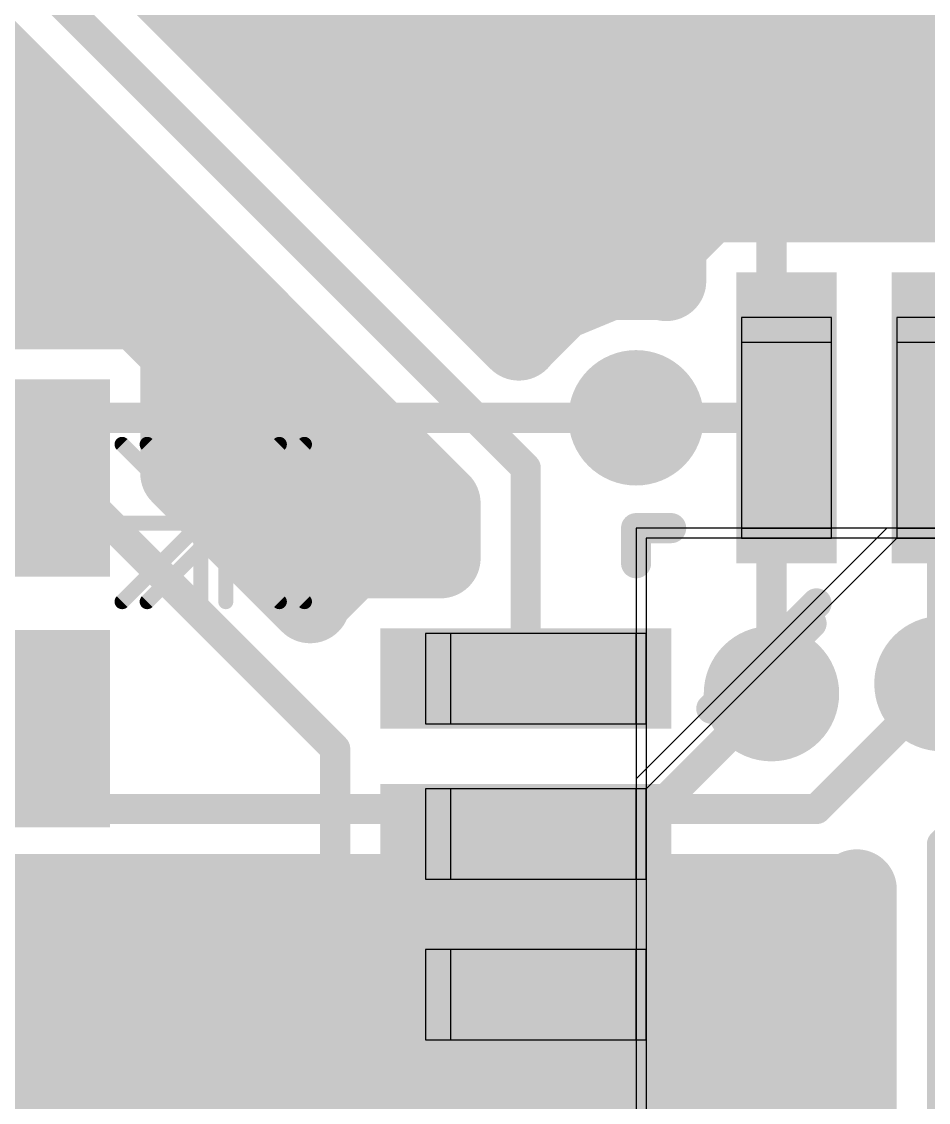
# Model space of a CAD drawing. Extents: x 0.5 to 37.4, y 3.1 to 45.2.
# Drawn here: x 16.19 to 20.78, y 20.97 to 26.44 of the extents above; entities that cross this region are included whole.
import ezdxf

# ---------------------------------------------------------------- set-up
doc = ezdxf.new("R2010")
doc.units = 0
for name, color, linetype in [('1', 22, 'CONTINUOUS'), ('16', 175, 'CONTINUOUS'), ('18', 82, 'CONTINUOUS'), ('21', 253, 'CONTINUOUS'), ('51', 253, 'CONTINUOUS')]:
    doc.layers.add(name, color=color, linetype=linetype)

# ---------------------------------------------------------------- blocks, each defined once
blk = doc.blocks.new('RECT')
blk.add_solid([(-0.5, -0.5), (0.5, -0.5), (-0.5, 0.5), (0.5, 0.5)])
blk = doc.blocks.new('ROUNDV')
at = {"const_width": 0.5}
blk.add_lwpolyline([(0, -0.25, 1), (0, 0.25, 1), (0, -0.25)], format="xyb", dxfattribs=at)

msp = doc.modelspace()

# ---------------------------------------------------------------- linework, layer by layer
at = {"layer": '1'}
for points, const_width in [([(15.24, 27.686), (18.7452, 24.1808)], 0.1524), ([(18.7102, 24.8265), (16.3343, 27.2023)], 0.4064), ([(15.6201, 26.6953), (18.3134, 24.0019)], 0.4064), ([(17.1207, 26.416), (29.3068, 26.416)], 0.4064), ([(13.0048, 26.0096), (16.3057, 26.0096)], 0.4064), ([(17.527, 26.0096), (29.4751, 26.0096)], 0.4064), ([(13.0048, 25.6032), (16.7121, 25.6032)], 0.4064), ([(17.9335, 25.6032), (29.9691, 25.6032)], 0.4064), ([(19.6647, 25.527), (19.4564, 25.3187)], 0.4064), ([(21.2547, 25.527), (19.6647, 25.527)], 0.4064), ([(19.4564, 25.3187), (19.4564, 25.1277)], 0.4064), ([(13.0048, 25.1968), (17.1185, 25.1968)], 0.4064), ([(18.3399, 25.1968), (19.4564, 25.1968)], 0.4064), ([(19.1651, 25.1333), (18.9083, 25.027)], 0.4064), ([(19.4429, 25.1333), (19.1651, 25.1333)], 0.4064), ([(19.4564, 25.1277), (19.4429, 25.1333)], 0.4064), ([(16.7873, 24.9856), (15.3927, 24.9856)], 0.4064), ([(16.9956, 24.7773), (16.7873, 24.9856)], 0.4064), ([(18.9083, 25.027), (18.7118, 24.8305)], 0.4064), ([(18.7118, 24.8305), (18.7102, 24.8265)], 0.4064), ([(16.9825, 24.7904), (17.5249, 24.7904)], 0.4064), ([(16.9956, 24.1535), (16.9956, 24.7773)], 0.4064), ([(16.9956, 24.384), (17.9313, 24.384)], 0.4064), ([(19.304, 24.4348), (20.066, 24.4348)], 0.1524), ([(20.8534, 23.0886), (20.8534, 24.4348)], 0.1524), ([(17.653, 23.4961), (16.9956, 24.1535)], 0.4064), ([(18.7452, 24.1808), (18.7452, 23.114)], 0.1524), ([(16.4084, 24.13), (16.09, 24.13)], 0.1524), ([(17.78, 22.7584), (16.4084, 24.13)], 0.1524), ([(18.3134, 24.0019), (18.3134, 23.7236)], 0.4064), ([(17.1715, 23.9776), (18.3134, 23.9776)], 0.4064), ([(17.8613, 23.7236), (17.653, 23.5153)], 0.4064), ([(18.3134, 23.7236), (17.8613, 23.7236)], 0.4064), ([(17.5779, 23.5712), (17.7089, 23.5712)], 0.4064), ([(17.653, 23.5153), (17.653, 23.4961)], 0.4064), ([(19.9898, 23.0378), (19.2786, 22.3266)], 0.1524), ([(17.78, 21.1582), (17.78, 22.7584)], 0.1524), ([(19.2786, 22.3266), (18.7452, 22.3266)], 0.1524), ([(18.7452, 21.5138), (19.2786, 21.5138)], 0.1524), ([(19.2786, 21.5138), (19.7104, 21.082)], 0.1524), ([(18.2118, 20.7264), (17.78, 21.1582)], 0.1524), ([(19.7104, 21.082), (19.7104, 20.7264)], 0.1524)]:
    msp.add_lwpolyline(points, dxfattribs=dict(at, const_width=const_width))
for points, const_width in [([(17.1207, 26.5176, 1), (17.1207, 26.3144)], 0.2032), ([(16.3057, 25.908, 1), (16.3057, 26.1112)], 0.2032), ([(17.527, 26.1112, 1), (17.527, 25.908)], 0.2032), ([(16.7121, 25.5016, 1), (16.7121, 25.7048)], 0.2032), ([(17.9335, 25.7048, 1), (17.9335, 25.5016)], 0.2032), ([(19.6647, 25.6286, 1), (19.6647, 25.4254)], 0.2032), ([(19.7365, 25.4552, 1), (19.5929, 25.5988)], 0.2032), ([(19.558, 25.3187, 1), (19.3548, 25.3187)], 0.2032), ([(19.3846, 25.3905, 1), (19.5282, 25.2469)], 0.2032), ([(17.1185, 25.0952, 1), (17.1185, 25.2984)], 0.2032), ([(18.3399, 25.2984, 1), (18.3399, 25.0952)], 0.2032), ([(19.4564, 25.0952, 1), (19.4564, 25.2984)], 0.2032), ([(19.1651, 25.2349, 1), (19.1651, 25.0317)], 0.2032), ([(19.2039, 25.0394, 1), (19.1262, 25.2272)], 0.2032), ([(19.4818, 25.2272, 1), (19.404, 25.0394)], 0.2032), ([(19.4175, 25.0339, 1), (19.4953, 25.2216)], 0.2032), ([(19.4429, 25.0317, 1), (19.4429, 25.2349)], 0.2032), ([(16.8591, 25.0574, 1), (16.7155, 24.9138)], 0.2032), ([(16.7873, 24.884, 1), (16.7873, 25.0872)], 0.2032), ([(18.8695, 25.1208, 1), (18.9472, 24.9331)], 0.2032), ([(18.9802, 24.9551, 1), (18.8365, 25.0988)], 0.2032), ([(19.3548, 25.1277, 1), (19.558, 25.1277)], 0.2032), ([(18.8057, 24.7916, 1), (18.618, 24.8693)], 0.2032), ([(16.9825, 24.892, 1), (16.9825, 24.6888)], 0.2032), ([(17.0972, 24.7773, 1), (16.894, 24.7773)], 0.2032), ([(17.5249, 24.6888, 1), (17.5249, 24.892)], 0.2032), ([(18.6163, 24.8653, 1), (18.8041, 24.7876)], 0.2032), ([(18.64, 24.9023, 1), (18.7837, 24.7586)], 0.2032), ([(18.6383, 24.7546, 1), (18.782, 24.8983)], 0.2032), ([(16.9238, 24.7055, 1), (17.0674, 24.8491)], 0.2032), ([(16.9956, 24.4856, 1), (16.9956, 24.2824)], 0.2032), ([(17.9313, 24.2824, 1), (17.9313, 24.4856)], 0.2032), ([(19.304, 24.4729, 1), (19.304, 24.3967)], 0.0762), ([(20.066, 24.3967, 1), (20.066, 24.4729)], 0.0762), ([(20.8915, 24.4348, 1), (20.8153, 24.4348)], 0.0762), ([(17.0674, 24.2253, 1), (16.9238, 24.0816)], 0.2032), ([(16.894, 24.1535, 1), (17.0972, 24.1535)], 0.2032), ([(18.7833, 24.1808, 1), (18.7071, 24.1808)], 0.0762), ([(16.4353, 24.1569, 1), (16.3815, 24.1031)], 0.0762), ([(16.4084, 24.0919, 1), (16.4084, 24.1681)], 0.0762), ([(18.415, 24.0019, 1), (18.2118, 24.0019)], 0.2032), ([(18.7183, 24.1539, 1), (18.7721, 24.2077)], 0.0762), ([(17.1715, 24.0792, 1), (17.1715, 23.876)], 0.2032), ([(18.2416, 23.9301, 1), (18.3852, 24.0738)], 0.2032), ([(18.3134, 23.876, 1), (18.3134, 24.0792)], 0.2032), ([(17.8613, 23.8252, 1), (17.8613, 23.622)], 0.2032), ([(17.9331, 23.6518, 1), (17.7895, 23.7954)], 0.2032), ([(18.3134, 23.622, 1), (18.3134, 23.8252)], 0.2032), ([(18.2118, 23.7236, 1), (18.415, 23.7236)], 0.2032), ([(17.5779, 23.6728, 1), (17.5779, 23.4696)], 0.2032), ([(17.7089, 23.4696, 1), (17.7089, 23.6728)], 0.2032), ([(17.7546, 23.5153, 1), (17.5514, 23.5153)], 0.2032), ([(17.5812, 23.5871, 1), (17.7248, 23.4435)], 0.2032), ([(17.5812, 23.4242, 1), (17.7248, 23.5679)], 0.2032), ([(17.5514, 23.4961, 1), (17.7546, 23.4961)], 0.2032), ([(18.7071, 23.114, 1), (18.7833, 23.114)], 0.0762), ([(20.0167, 23.0109, 1), (19.9629, 23.0647)], 0.0762), ([(20.8153, 23.0886, 1), (20.8915, 23.0886)], 0.0762), ([(17.8181, 22.7584, 1), (17.7419, 22.7584)], 0.0762), ([(17.7531, 22.7315, 1), (17.8069, 22.7853)], 0.0762), ([(18.7452, 22.3647, 1), (18.7452, 22.2885)], 0.0762), ([(19.2517, 22.3535, 1), (19.3055, 22.2997)], 0.0762), ([(19.2786, 22.2885, 1), (19.2786, 22.3647)], 0.0762), ([(18.7452, 21.5519, 1), (18.7452, 21.4757)], 0.0762), ([(19.3055, 21.5407, 1), (19.2517, 21.4869)], 0.0762), ([(19.2786, 21.4757, 1), (19.2786, 21.5519)], 0.0762), ([(17.7419, 21.1582, 1), (17.8181, 21.1582)], 0.0762), ([(17.8069, 21.1851, 1), (17.7531, 21.1313)], 0.0762), ([(19.7485, 21.082, 1), (19.6723, 21.082)], 0.0762), ([(19.6835, 21.0551, 1), (19.7373, 21.1089)], 0.0762)]:
    msp.add_lwpolyline(points, format="xyb", dxfattribs=dict(at, const_width=const_width))
at = {"layer": '16'}
for points, const_width in [([(19.9898, 27.0002), (19.9898, 23.0378)], 0.1524), ([(14.9352, 24.4348), (19.304, 24.4348)], 0.1524), ([(22.86, 24.2824), (20.8534, 22.2758)], 0.1524), ([(20.2184, 22.4536), (20.8534, 23.0886)], 0.1524), ([(15.4686, 22.4536), (20.2184, 22.4536)], 0.1524), ([(20.8534, 22.2758), (20.8534, 20.1422)], 0.1524), ([(15.2897, 22.0218), (20.3973, 22.0218)], 0.4064), ([(20.3973, 22.0218), (20.4216, 22.0461)], 0.4064), ([(20.4216, 22.0461), (20.4216, 20.6982)], 0.4064), ([(7.6454, 21.9456), (20.4216, 21.9456)], 0.4064), ([(7.6454, 21.5392), (20.4216, 21.5392)], 0.4064), ([(7.6454, 21.1328), (20.4216, 21.1328)], 0.4064)]:
    msp.add_lwpolyline(points, dxfattribs=dict(at, const_width=const_width))
for points, const_width in [([(19.304, 24.3967, 1), (19.304, 24.4729)], 0.0762), ([(19.9517, 23.0378, 1), (20.0279, 23.0378)], 0.0762), ([(20.1915, 22.4805, 1), (20.2453, 22.4267)], 0.0762), ([(20.2184, 22.4155, 1), (20.2184, 22.4917)], 0.0762), ([(20.8915, 22.2758, 1), (20.8153, 22.2758)], 0.0762), ([(20.8265, 22.3027, 1), (20.8803, 22.2489)], 0.0762), ([(20.5232, 22.0461, 1), (20.32, 22.0461)], 0.2032), ([(20.4934, 21.9743, 1), (20.3498, 22.118)], 0.2032), ([(20.3973, 21.9202, 1), (20.3973, 22.1234)], 0.2032), ([(20.3254, 22.0936, 1), (20.4691, 21.95)], 0.2032), ([(20.4216, 21.844, 1), (20.4216, 22.0472)], 0.2032), ([(20.4216, 21.4376, 1), (20.4216, 21.6408)], 0.2032), ([(20.4216, 21.0312, 1), (20.4216, 21.2344)], 0.2032)]:
    msp.add_lwpolyline(points, format="xyb", dxfattribs=dict(at, const_width=const_width))
at = {"layer": '21'}
for points, const_width in [([(16.7005, 24.3002), (17.497, 23.5036)], 0.0762), ([(16.7005, 23.5036), (17.497, 24.3002)], 0.0762), ([(16.8275, 24.3002), (17.624, 23.5036)], 0.0762), ([(16.8275, 23.5036), (17.624, 24.3002)], 0.0762), ([(17.0988, 23.5036), (17.0988, 24.3002)], 0.0762), ([(17.2258, 23.5036), (17.2258, 24.3002)], 0.0762), ([(16.7005, 23.9019), (17.497, 23.9019)], 0.0762), ([(16.8275, 23.9019), (17.624, 23.9019)], 0.0762), ([(19.4818, 23.876), (19.304, 23.876)], 0.1524), ([(19.304, 23.876), (19.304, 23.6982)], 0.1524), ([(19.685, 22.9616), (20.2184, 23.495)], 0.1524), ([(19.7866, 22.987), (20.193, 23.3934)], 0.1524)]:
    msp.add_lwpolyline(points, dxfattribs=dict(at, const_width=const_width))
for points, const_width in [([(16.714, 24.3137, 1), (16.687, 24.2867)], 0.0381), ([(16.841, 24.3137, 1), (16.814, 24.2867)], 0.0381), ([(17.1178, 24.3002, 1), (17.0797, 24.3002)], 0.0381), ([(17.2448, 24.3002, 1), (17.2067, 24.3002)], 0.0381), ([(17.5105, 24.2867, 1), (17.4836, 24.3137)], 0.0381), ([(17.6375, 24.2867, 1), (17.6106, 24.3137)], 0.0381), ([(16.7005, 23.921, 1), (16.7005, 23.8829)], 0.0381), ([(16.8275, 23.921, 1), (16.8275, 23.8829)], 0.0381), ([(17.497, 23.8829, 1), (17.497, 23.921)], 0.0381), ([(17.624, 23.8829, 1), (17.624, 23.921)], 0.0381), ([(19.304, 23.9141, 1), (19.304, 23.8379)], 0.0762), ([(19.3421, 23.876, 1), (19.2659, 23.876)], 0.0762), ([(19.4818, 23.8379, 1), (19.4818, 23.9141)], 0.0762), ([(19.2659, 23.6982, 1), (19.3421, 23.6982)], 0.0762), ([(20.2453, 23.4681, 1), (20.1915, 23.5219)], 0.0762), ([(16.687, 23.5171, 1), (16.714, 23.4902)], 0.0381), ([(16.814, 23.5171, 1), (16.841, 23.4902)], 0.0381), ([(17.0797, 23.5036, 1), (17.1178, 23.5036)], 0.0381), ([(17.2067, 23.5036, 1), (17.2448, 23.5036)], 0.0381), ([(17.4836, 23.4902, 1), (17.5105, 23.5171)], 0.0381), ([(17.6106, 23.4902, 1), (17.6375, 23.5171)], 0.0381), ([(20.2199, 23.3665, 1), (20.1661, 23.4203)], 0.0762), ([(19.7597, 23.0139, 1), (19.8135, 22.9601)], 0.0762), ([(19.6581, 22.9885, 1), (19.7119, 22.9347)], 0.0762)]:
    msp.add_lwpolyline(points, format="xyb", dxfattribs=dict(at, const_width=const_width))
at = {"layer": '51'}
for p, q in [((20.2946, 24.9428), (19.8374, 24.9428)), ((19.8374, 24.9428), (19.8374, 24.8158)), ((20.2946, 24.8158), (20.2946, 24.9428)), ((21.082, 24.9428), (20.6248, 24.9428)), ((20.6248, 24.9428), (20.6248, 24.8158)), ((20.2946, 24.8158), (19.8374, 24.8158)), ((19.8374, 24.8158), (19.8374, 23.876)), ((20.2946, 23.876), (20.2946, 24.8158)), ((21.082, 24.8158), (20.6248, 24.8158)), ((20.6248, 24.8158), (20.6248, 23.876)), ((19.304, 22.606), (20.574, 23.876)), ((26.416, 23.876), (19.304, 23.876)), ((19.304, 23.876), (19.304, 16.764)), ((19.8374, 23.876), (19.8374, 23.8252)), ((19.8374, 23.876), (20.2946, 23.876)), ((20.2946, 23.8252), (20.2946, 23.876)), ((20.6248, 23.876), (20.6248, 23.8252)), ((20.6248, 23.876), (21.082, 23.876)), ((19.3548, 22.5552), (20.6248, 23.8252)), ((26.3652, 23.8252), (19.3548, 23.8252)), ((19.3548, 23.8252), (19.3548, 16.8148)), ((19.8374, 23.8252), (20.2946, 23.8252)), ((20.6248, 23.8252), (21.082, 23.8252)), ((18.3642, 23.3426), (18.2372, 23.3426)), ((18.2372, 23.3426), (18.2372, 22.8854)), ((19.304, 23.3426), (18.3642, 23.3426)), ((18.3642, 23.3426), (18.3642, 22.8854)), ((19.3548, 23.3426), (19.304, 23.3426)), ((19.304, 22.8854), (19.304, 23.3426)), ((19.3548, 22.8854), (19.3548, 23.3426)), ((18.2372, 22.8854), (18.3642, 22.8854)), ((18.3642, 22.8854), (19.304, 22.8854)), ((19.304, 22.8854), (19.3548, 22.8854)), ((18.3642, 22.5552), (18.2372, 22.5552)), ((18.2372, 22.5552), (18.2372, 22.098)), ((19.304, 22.5552), (18.3642, 22.5552)), ((18.3642, 22.5552), (18.3642, 22.098)), ((19.3548, 22.5552), (19.304, 22.5552)), ((19.304, 22.098), (19.304, 22.5552)), ((19.3548, 22.098), (19.3548, 22.5552)), ((18.2372, 22.098), (18.3642, 22.098)), ((18.3642, 22.098), (19.304, 22.098)), ((19.304, 22.098), (19.3548, 22.098)), ((18.3642, 21.7424), (18.2372, 21.7424)), ((18.2372, 21.7424), (18.2372, 21.2852)), ((19.304, 21.7424), (18.3642, 21.7424)), ((18.3642, 21.7424), (18.3642, 21.2852)), ((19.3548, 21.7424), (19.304, 21.7424)), ((19.304, 21.2852), (19.304, 21.7424)), ((19.3548, 21.2852), (19.3548, 21.7424)), ((18.2372, 21.2852), (18.3642, 21.2852)), ((18.3642, 21.2852), (19.304, 21.2852)), ((19.304, 21.2852), (19.3548, 21.2852))]:
    msp.add_line(p, q, dxfattribs=at)
at = {"layer": '51', "const_width": 0.0762}
for points in [[(16.7005, 24.3002), (17.497, 23.5036)], [(16.7005, 23.5036), (17.497, 24.3002)], [(16.8275, 24.3002), (17.624, 23.5036)], [(16.8275, 23.5036), (17.624, 24.3002)], [(17.0988, 23.5036), (17.0988, 24.3002)], [(17.2258, 23.5036), (17.2258, 24.3002)], [(16.7005, 23.9019), (17.497, 23.9019)], [(16.8275, 23.9019), (17.624, 23.9019)]]:
    msp.add_lwpolyline(points, dxfattribs=at)
at = {"layer": '51', "const_width": 0.0381}
for points in [[(16.714, 24.3137, 1), (16.687, 24.2867)], [(16.841, 24.3137, 1), (16.814, 24.2867)], [(17.1178, 24.3002, 1), (17.0797, 24.3002)], [(17.2448, 24.3002, 1), (17.2067, 24.3002)], [(17.5105, 24.2867, 1), (17.4836, 24.3137)], [(17.6375, 24.2867, 1), (17.6106, 24.3137)], [(16.7005, 23.921, 1), (16.7005, 23.8829)], [(16.8275, 23.921, 1), (16.8275, 23.8829)], [(17.497, 23.8829, 1), (17.497, 23.921)], [(17.624, 23.8829, 1), (17.624, 23.921)], [(16.687, 23.5171, 1), (16.714, 23.4902)], [(16.814, 23.5171, 1), (16.841, 23.4902)], [(17.0797, 23.5036, 1), (17.1178, 23.5036)], [(17.2067, 23.5036, 1), (17.2448, 23.5036)], [(17.4836, 23.4902, 1), (17.5105, 23.5171)], [(17.6106, 23.4902, 1), (17.6375, 23.5171)]]:
    msp.add_lwpolyline(points, format="xyb", dxfattribs=at)

# ---------------------------------------------------------------- block references
at = {"layer": '1', "xscale": 0.508, "yscale": 1.4732}
for p, rotation in [((20.066, 24.4348), 180), ((20.8534, 24.4348), 180), ((18.7452, 23.114), 270), ((18.7452, 22.3266), 270), ((18.7452, 21.5138), 270), ((18.7452, 20.7264), 270)]:
    msp.add_blockref('RECT', p, dxfattribs=dict(at, rotation=rotation))
at = {"layer": '1', "xscale": 1.1, "rotation": 180}
for p in [(16.09, 24.13), (16.09, 22.86)]:
    msp.add_blockref('RECT', p, dxfattribs=at)
at = {"layer": '18', "xscale": 0.6858, "yscale": 0.6858}
for p in [(19.304, 24.4348), (19.304, 24.4348), (20.8534, 23.0886), (20.8534, 23.0886), (19.9898, 23.0378), (19.9898, 23.0378), (19.9898, 20.7264), (19.9898, 20.7264)]:
    msp.add_blockref('ROUNDV', p, dxfattribs=at)

doc.saveas('drawing.dxf')
